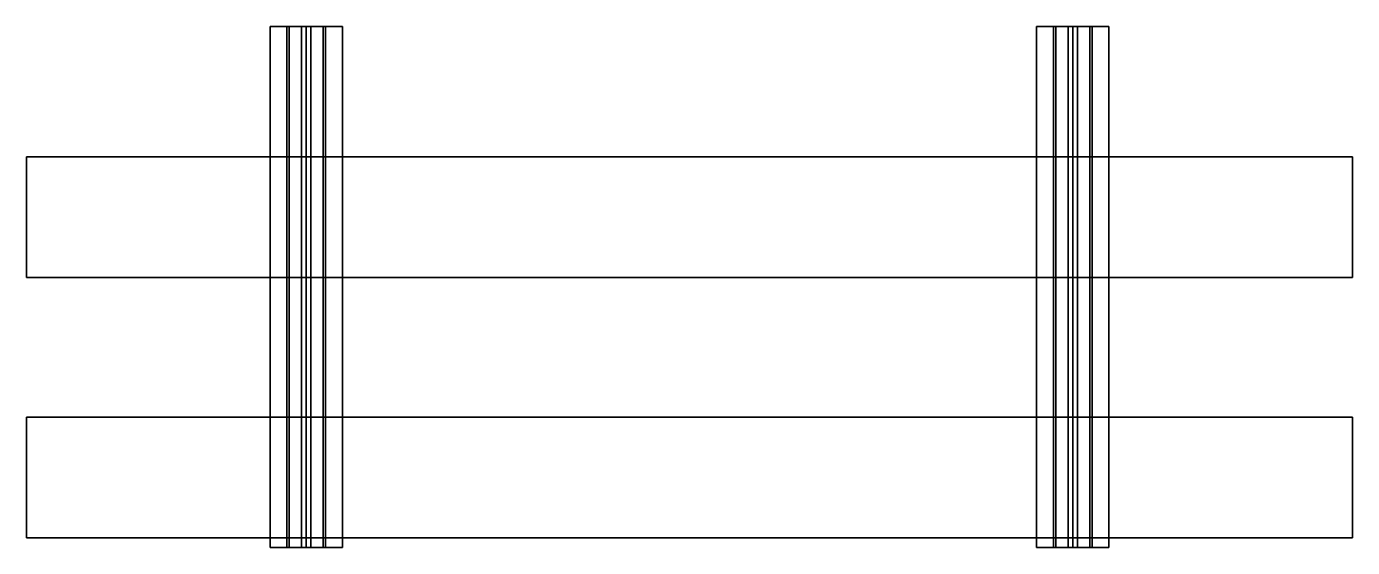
# Model space of a CAD drawing. Extents: x -1.38 to 1.38, y -0.81 to 0.27.
import ezdxf

# ---------------------------------------------------------------- set-up
doc = ezdxf.new("R2010")
doc.units = 0
doc.layers.get('0').update_dxf_attribs({"linetype": 'CONTINUOUS'})

msp = doc.modelspace()

# ---------------------------------------------------------------- linework, layer by layer
for points in [[(-0.72, 0.27, 0.015), (-0.72, 0.27), (-0.87, 0.27), (-0.795, 0.27, 0.03)], [(-0.87, 0.27, 0.015), (-0.87, -0.81, 0.015), (-0.795, -0.81, 0.03), (-0.795, 0.27, 0.03)], [(-0.87, 0.27), (-0.87, -0.81), (-0.87, -0.81, 0.015), (-0.87, 0.27, 0.015)], [(-0.72, 0.27), (-0.72, -0.81), (-0.87, -0.81), (-0.87, 0.27)], [(-0.795, 0.27, 0.03), (-0.87, 0.27), (-0.87, 0.27), (-0.87, 0.27, 0.015)], [(-0.835, 0.27, 0.115), (-0.835, -0.81, 0.115), (-0.83, -0.81, 0.18), (-0.83, 0.27, 0.18)], [(-0.76, 0.27, 0.18), (-0.795, 0.27, 0.11), (-0.835, 0.27, 0.115), (-0.83, 0.27, 0.18)], [(-0.795, 0.27, 0.11), (-0.795, -0.81, 0.11), (-0.835, -0.81, 0.115), (-0.835, 0.27, 0.115)], [(-0.83, 0.27, 0.18), (-0.83, -0.81, 0.18), (-0.76, -0.81, 0.18), (-0.76, 0.27, 0.18)], [(-0.785, 0.27, 0.115), (-0.785, 0.27, 0.025), (-0.805, 0.27, 0.025), (-0.805, 0.27, 0.115)], [(-0.805, 0.27, 0.025), (-0.805, -0.81, 0.025), (-0.805, -0.81, 0.115), (-0.805, 0.27, 0.115)], [(-0.795, 0.27, 0.03), (-0.795, -0.81, 0.03), (-0.72, -0.81, 0.015), (-0.72, 0.27, 0.015)], [(-0.755, 0.27, 0.115), (-0.755, -0.81, 0.115), (-0.795, -0.81, 0.11), (-0.795, 0.27, 0.11)], [(-0.76, 0.27, 0.18), (-0.755, 0.27, 0.115), (-0.795, 0.27, 0.11), (-0.76, 0.27, 0.18)], [(-0.785, -0.81, 0.115), (-0.785, -0.81, 0.025), (-0.785, 0.27, 0.025), (-0.785, 0.27, 0.115)], [(-0.76, -0.81, 0.18), (-0.755, -0.81, 0.115), (-0.755, 0.27, 0.115), (-0.76, 0.27, 0.18)], [(-0.72, -0.81, 0.015), (-0.72, -0.81), (-0.72, 0.27), (-0.72, 0.27, 0.015)], [(0.72, 0.27, 0.015), (0.72, -0.81, 0.015), (0.795, -0.81, 0.03), (0.795, 0.27, 0.03)], [(0.87, 0.27, 0.015), (0.87, 0.27), (0.72, 0.27), (0.795, 0.27, 0.03)], [(0.795, 0.27, 0.03), (0.72, 0.27), (0.72, 0.27), (0.72, 0.27, 0.015)], [(0.72, 0.27), (0.72, -0.81), (0.72, -0.81, 0.015), (0.72, 0.27, 0.015)], [(0.87, 0.27), (0.87, -0.81), (0.72, -0.81), (0.72, 0.27)], [(0.83, 0.27, 0.18), (0.795, 0.27, 0.11), (0.755, 0.27, 0.115), (0.76, 0.27, 0.18)], [(0.755, 0.27, 0.115), (0.755, -0.81, 0.115), (0.76, -0.81, 0.18), (0.76, 0.27, 0.18)], [(0.795, 0.27, 0.11), (0.795, -0.81, 0.11), (0.755, -0.81, 0.115), (0.755, 0.27, 0.115)], [(0.76, 0.27, 0.18), (0.76, -0.81, 0.18), (0.83, -0.81, 0.18), (0.83, 0.27, 0.18)], [(0.785, 0.27, 0.025), (0.785, -0.81, 0.025), (0.785, -0.81, 0.115), (0.785, 0.27, 0.115)], [(0.805, 0.27, 0.115), (0.805, 0.27, 0.025), (0.785, 0.27, 0.025), (0.785, 0.27, 0.115)], [(0.83, 0.27, 0.18), (0.835, 0.27, 0.115), (0.795, 0.27, 0.11), (0.83, 0.27, 0.18)], [(0.795, 0.27, 0.03), (0.795, -0.81, 0.03), (0.87, -0.81, 0.015), (0.87, 0.27, 0.015)], [(0.835, 0.27, 0.115), (0.835, -0.81, 0.115), (0.795, -0.81, 0.11), (0.795, 0.27, 0.11)], [(0.805, -0.81, 0.115), (0.805, -0.81, 0.025), (0.805, 0.27, 0.025), (0.805, 0.27, 0.115)], [(0.83, -0.81, 0.18), (0.835, -0.81, 0.115), (0.835, 0.27, 0.115), (0.83, 0.27, 0.18)], [(0.87, -0.81, 0.015), (0.87, -0.81), (0.87, 0.27), (0.87, 0.27, 0.015)], [(-1.375, -0.25, -0.18), (-1.375, -0.25), (-1.375, 0), (-1.375, 0, -0.18)], [(-1.375, 0, -0.18), (-1.375, 0), (1.375, 0), (1.375, 0, -0.18)], [(-1.375, 0), (-1.375, -0.25), (1.375, -0.25), (1.375, 0)], [(1.375, 0, -0.18), (1.375, -0.25, -0.18), (-1.375, -0.25, -0.18), (-1.375, 0, -0.18)], [(1.375, 0), (1.375, -0.25), (1.375, -0.25, -0.18), (1.375, 0, -0.18)], [(1.375, -0.25, -0.18), (1.375, -0.25), (-1.375, -0.25), (-1.375, -0.25, -0.18)], [(-1.375, -0.79, -0.18), (-1.375, -0.79), (-1.375, -0.54), (-1.375, -0.54, -0.18)], [(1.375, -0.54, -0.18), (1.375, -0.79, -0.18), (-1.375, -0.79, -0.18), (-1.375, -0.54, -0.18)], [(-1.375, -0.54), (-1.375, -0.79), (1.375, -0.79), (1.375, -0.54)], [(-1.375, -0.54, -0.18), (-1.375, -0.54), (1.375, -0.54), (1.375, -0.54, -0.18)], [(1.375, -0.54), (1.375, -0.79), (1.375, -0.79, -0.18), (1.375, -0.54, -0.18)], [(1.375, -0.79, -0.18), (1.375, -0.79), (-1.375, -0.79), (-1.375, -0.79, -0.18)], [(-0.795, -0.81, 0.03), (-0.87, -0.81), (-0.72, -0.81), (-0.72, -0.81, 0.015)], [(-0.87, -0.81, 0.015), (-0.87, -0.81), (-0.87, -0.81), (-0.795, -0.81, 0.03)], [(-0.83, -0.81, 0.18), (-0.835, -0.81, 0.115), (-0.795, -0.81, 0.11), (-0.76, -0.81, 0.18)], [(-0.805, -0.81, 0.115), (-0.805, -0.81, 0.025), (-0.785, -0.81, 0.025), (-0.785, -0.81, 0.115)], [(-0.76, -0.81, 0.18), (-0.795, -0.81, 0.11), (-0.755, -0.81, 0.115), (-0.76, -0.81, 0.18)], [(0.795, -0.81, 0.03), (0.72, -0.81), (0.87, -0.81), (0.87, -0.81, 0.015)], [(0.72, -0.81, 0.015), (0.72, -0.81), (0.72, -0.81), (0.795, -0.81, 0.03)], [(0.76, -0.81, 0.18), (0.755, -0.81, 0.115), (0.795, -0.81, 0.11), (0.83, -0.81, 0.18)], [(0.785, -0.81, 0.115), (0.785, -0.81, 0.025), (0.805, -0.81, 0.025), (0.805, -0.81, 0.115)], [(0.83, -0.81, 0.18), (0.795, -0.81, 0.11), (0.835, -0.81, 0.115), (0.83, -0.81, 0.18)]]:
    msp.add_3dface(points)

doc.saveas('drawing.dxf')
